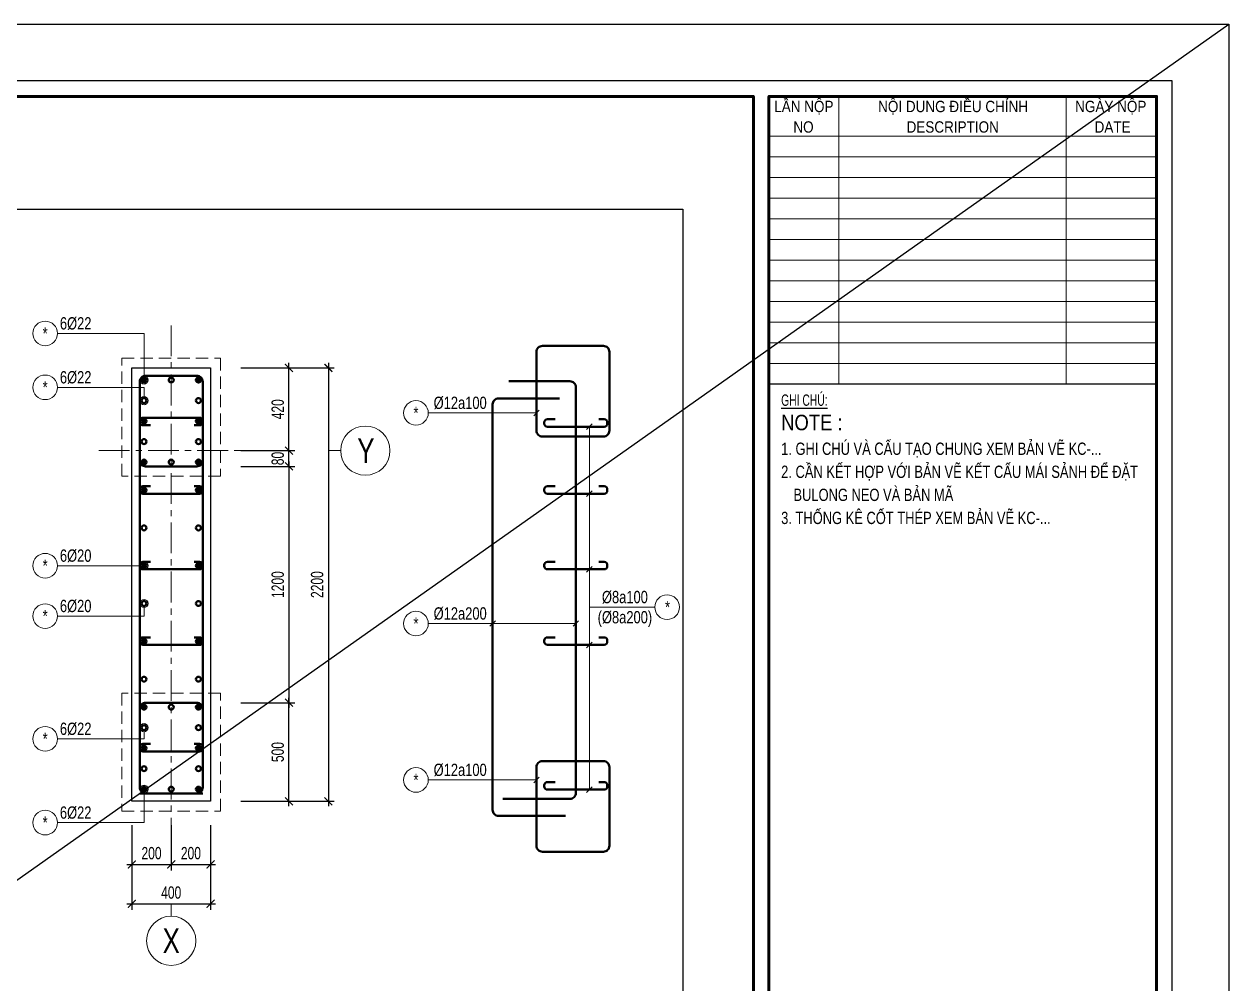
# Model space of a CAD drawing. Header units: millimetres. Extents: x -17374 to 181693, y -29783 to 15580.
# Drawn here: x 15944 to 22059, y 10708 to 15580 of the extents above; entities that cross this region are included whole.
import ezdxf
from ezdxf.enums import TextEntityAlignment as Align

# ---------------------------------------------------------------- set-up
doc = ezdxf.new("R2010")
doc.units = ezdxf.units.MM
doc.header["$LTSCALE"] = 250
doc.header["$MEASUREMENT"] = 0
for name, pattern in [('CENTER', [2, 1.25, -0.25, 0.25, -0.25]), ('CENTER2', [1.125, 0.75, -0.125, 0.125, -0.125]), ('HIDDEN', [0.375, 0.25, -0.125])]:
    doc.linetypes.add(name, pattern=pattern)
doc.layers.add('CDC -TEXT KHUNG', color=7, linetype='Continuous')
doc.layers.add('CDC-KHUNGTEN', color=7, linetype='Continuous')
for name, color, linetype, lineweight in [('CDC.01.AXIS', 160, 'CENTER2', 13), ('CDC.02.DIM', 1, 'Continuous', 18), ('CDC.03.BORDER', 3, 'Continuous', 25), ('CDC.04.HIDDEN', 8, 'HIDDEN', 15), ('CDC.05.STEEL', 4, 'Continuous', 50), ('CDC.06.TEXT', 2, 'Continuous', 18), ('CDC.11.NOTE', 8, 'Continuous', 18), ('CDC.14.STEELNUM', 9, 'Continuous', 18), ('STEEL_NODE', 6, 'Continuous', 50)]:
    doc.layers.add(name, color=color, linetype=linetype, lineweight=lineweight)
doc.layers.add('KCS_Plotter', color=11, linetype='Continuous', plot=False)
doc.styles.add('ARIAL', font='arial.ttf', dxfattribs={"width": 0.65})
doc.styles.add('Arial_4', font='arial.ttf', dxfattribs={"width": 0.75, "height": 3})
doc.styles.add('KC_SMTEXT', font='arial.ttf', dxfattribs={"width": 0.7})
doc.styles.add('KCS_BIGTEXT', font='arial.ttf', dxfattribs={"width": 0.75})
doc.styles.add('KCS_SMTEXT', font='arial.ttf', dxfattribs={"width": 0.7})
doc.styles.add('KT CDC', font='arial.ttf', dxfattribs={"width": 0.85})
doc.dimstyles.new('KCS_DIM25', dxfattribs={"dimscale": 25, "dimtxt": 2.5, "dimasz": 1.6, "dimexe": 1.2, "dimexo": 0, "dimgap": 1, "dimtad": 1, "dimdec": 0, "dimzin": 0, "dimdsep": 46, "dimtxsty": 'KCS_SMTEXT', "dimblk": 'ARCHTICK', "dimcen": 0, "dimdle": 1, "dimclrd": 1, "dimclre": 1, "dimclrt": 2, "dimadec": 0, "dimazin": 0, "dimtfac": 1, "dimtdec": 0, "dimtix": 1, "dimtmove": 2, "dimatfit": 3, "dimfxl": 1, "dimtolj": 1, "dimtzin": 0, "dimarcsym": 0})

# ---------------------------------------------------------------- blocks, each defined once
blk = doc.blocks.new('_ArchTick')
at = {"color": 0, "linetype": 'ByBlock', "const_width": 0.15}
blk.add_lwpolyline([(-0.5, -0.5), (0.5, 0.5)], dxfattribs=at)
blk = doc.blocks.new('*D397')
at = {"layer": 'CDC.02.DIM', "color": 1, "lineweight": -2, "transparency": 16777216}
for p, q in [((16490.4, 11514.7), (16490.4, 11284.7)), ((16690.4, 11514.7), (16690.4, 11284.7)), ((16465.4, 11314.7), (16715.4, 11314.7))]:
    blk.add_line(p, q, dxfattribs=at)
at = {"layer": 'Defpoints', "color": 0, "transparency": 16777216}
for p in [(16490.4, 11514.7), (16690.4, 11514.7), (16690.4, 11314.7)]:
    blk.add_point(p, dxfattribs=at)
at = {"layer": 'CDC.02.DIM', "color": 1, "lineweight": -2, "transparency": 16777216, "xscale": 40, "yscale": 40, "zscale": 40, "rotation": 180}
blk.add_blockref('_ArchTick', (16490.4, 11314.7), dxfattribs=at)
at = {"layer": 'CDC.02.DIM', "color": 1, "lineweight": -2, "transparency": 16777216, "xscale": 40, "yscale": 40, "zscale": 40}
blk.add_blockref('_ArchTick', (16690.4, 11314.7), dxfattribs=at)
at = {"layer": 'CDC.02.DIM', "color": 2, "transparency": 16777216, "insert": (16590.4, 11371.6), "char_height": 62.5, "attachment_point": 5, "style": 'KCS_SMTEXT'}
blk.add_mtext('\\A1;200', dxfattribs=at)
blk = doc.blocks.new('*D398')
at = {"layer": 'CDC.02.DIM', "color": 1, "lineweight": -2, "transparency": 16777216}
for p, q in [((16490.4, 11514.7), (16490.4, 11084.7)), ((16890.4, 11514.7), (16890.4, 11084.7)), ((16465.4, 11114.7), (16915.4, 11114.7))]:
    blk.add_line(p, q, dxfattribs=at)
at = {"layer": 'Defpoints', "color": 0, "transparency": 16777216}
for p in [(16490.4, 11514.7), (16890.4, 11514.7), (16890.4, 11114.7)]:
    blk.add_point(p, dxfattribs=at)
at = {"layer": 'CDC.02.DIM', "color": 1, "lineweight": -2, "transparency": 16777216, "xscale": 40, "yscale": 40, "zscale": 40, "rotation": 180}
blk.add_blockref('_ArchTick', (16490.4, 11114.7), dxfattribs=at)
at = {"layer": 'CDC.02.DIM', "color": 1, "lineweight": -2, "transparency": 16777216, "xscale": 40, "yscale": 40, "zscale": 40}
blk.add_blockref('_ArchTick', (16890.4, 11114.7), dxfattribs=at)
at = {"layer": 'CDC.02.DIM', "color": 2, "transparency": 16777216, "insert": (16690.4, 11171.6), "char_height": 62.5, "attachment_point": 5, "style": 'KCS_SMTEXT'}
blk.add_mtext('\\A1;400', dxfattribs=at)
blk = doc.blocks.new('*D399')
at = {"layer": 'CDC.02.DIM', "color": 1, "lineweight": -2, "transparency": 16777216}
for p, q in [((16690.4, 11514.7), (16690.4, 11284.7)), ((16890.4, 11514.7), (16890.4, 11284.7)), ((16665.4, 11314.7), (16915.4, 11314.7))]:
    blk.add_line(p, q, dxfattribs=at)
at = {"layer": 'Defpoints', "color": 0, "transparency": 16777216}
for p in [(16690.4, 11514.7), (16890.4, 11514.7), (16890.4, 11314.7)]:
    blk.add_point(p, dxfattribs=at)
at = {"layer": 'CDC.02.DIM', "color": 1, "lineweight": -2, "transparency": 16777216, "xscale": 40, "yscale": 40, "zscale": 40, "rotation": 180}
blk.add_blockref('_ArchTick', (16690.4, 11314.7), dxfattribs=at)
at = {"layer": 'CDC.02.DIM', "color": 1, "lineweight": -2, "transparency": 16777216, "xscale": 40, "yscale": 40, "zscale": 40}
blk.add_blockref('_ArchTick', (16890.4, 11314.7), dxfattribs=at)
at = {"layer": 'CDC.02.DIM', "color": 2, "transparency": 16777216, "insert": (16790.4, 11371.6), "char_height": 62.5, "attachment_point": 5, "style": 'KCS_SMTEXT'}
blk.add_mtext('\\A1;200', dxfattribs=at)
blk = doc.blocks.new('*D400')
at = {"layer": 'CDC.02.DIM', "color": 1, "lineweight": -2, "transparency": 16777216}
for p, q in [((17044, 12135.1), (17318.1, 12135.1)), ((17288.1, 11610.1), (17288.1, 12160.1)), ((17044, 11635.1), (17318.1, 11635.1))]:
    blk.add_line(p, q, dxfattribs=at)
at = {"layer": 'Defpoints', "color": 0, "transparency": 16777216}
for p in [(17044, 12135.1), (17288.1, 12135.1), (17044, 11635.1)]:
    blk.add_point(p, dxfattribs=at)
at = {"layer": 'CDC.02.DIM', "color": 1, "lineweight": -2, "transparency": 16777216, "xscale": 40, "yscale": 40, "zscale": 40}
for p, rotation in [((17288.1, 12135.1), 90), ((17288.1, 11635.1), 270)]:
    blk.add_blockref('_ArchTick', p, dxfattribs=dict(at, rotation=rotation))
at = {"layer": 'CDC.02.DIM', "color": 2, "transparency": 16777216, "insert": (17231.2, 11885.1), "char_height": 62.5, "attachment_point": 5, "rotation": 90, "style": 'KCS_SMTEXT'}
blk.add_mtext('\\A1;500', dxfattribs=at)
blk = doc.blocks.new('*D401')
at = {"layer": 'CDC.02.DIM', "color": 1, "lineweight": -2, "transparency": 16777216}
for p, q in [((17044, 13835.1), (17518.1, 13835.1)), ((17488.1, 13860.1), (17488.1, 11610.1)), ((17044, 11635.1), (17518.1, 11635.1))]:
    blk.add_line(p, q, dxfattribs=at)
at = {"layer": 'Defpoints', "color": 0, "transparency": 16777216}
for p in [(17044, 13835.1), (17044, 11635.1), (17488.1, 11635.1)]:
    blk.add_point(p, dxfattribs=at)
at = {"layer": 'CDC.02.DIM', "color": 1, "lineweight": -2, "transparency": 16777216, "xscale": 40, "yscale": 40, "zscale": 40}
for p, rotation in [((17488.1, 13835.1), 90), ((17488.1, 11635.1), 270)]:
    blk.add_blockref('_ArchTick', p, dxfattribs=dict(at, rotation=rotation))
at = {"layer": 'CDC.02.DIM', "color": 2, "transparency": 16777216, "insert": (17431.2, 12735.1), "char_height": 62.5, "attachment_point": 5, "rotation": 90, "style": 'KCS_SMTEXT'}
blk.add_mtext('\\A1;2200', dxfattribs=at)
blk = doc.blocks.new('KC_SNODE')
at = {"layer": 'STEEL_NODE'}
blk.add_hatch(color=256, dxfattribs=at).paths.add_polyline_path([(12.5, 0, 1), (-12.5, 0, 1)])
blk.add_circle((0, 0), 12.5, dxfattribs=at)
blk = doc.blocks.new('KC_SNODE_2')
at = {"layer": 'STEEL_NODE', "color": 3}
blk.add_circle((0, 0), 12.5, dxfattribs=at)
blk = doc.blocks.new('*D402')
at = {"layer": 'CDC.02.DIM', "color": 1, "lineweight": -2, "transparency": 16777216}
for p, q in [((17288.1, 13415.1), (17288.1, 13455.1)), ((17044, 13415.1), (17318.1, 13415.1)), ((17288.1, 13335.1), (17288.1, 13415.1)), ((17044, 13335.1), (17318.1, 13335.1)), ((17288.1, 13335.1), (17288.1, 13295.1))]:
    blk.add_line(p, q, dxfattribs=at)
at = {"layer": 'Defpoints', "color": 0, "transparency": 16777216}
for p in [(17044, 13415.1), (17288.1, 13415.1), (17044, 13335.1)]:
    blk.add_point(p, dxfattribs=at)
at = {"layer": 'CDC.02.DIM', "color": 1, "lineweight": -2, "transparency": 16777216, "xscale": 40, "yscale": 40, "zscale": 40}
for p, rotation in [((17288.1, 13415.1), 270), ((17288.1, 13335.1), 90)]:
    blk.add_blockref('_ArchTick', p, dxfattribs=dict(at, rotation=rotation))
at = {"layer": 'CDC.02.DIM', "color": 2, "transparency": 16777216, "insert": (17231.2, 13375.1), "char_height": 62.5, "attachment_point": 5, "rotation": 90, "style": 'KCS_SMTEXT'}
blk.add_mtext('\\A1;80', dxfattribs=at)
blk = doc.blocks.new('*D403')
at = {"layer": 'CDC.02.DIM', "color": 1, "lineweight": -2, "transparency": 16777216}
for p, q in [((17044, 13835.1), (17318.1, 13835.1)), ((17288.1, 13390.1), (17288.1, 13860.1)), ((17044, 13415.1), (17318.1, 13415.1))]:
    blk.add_line(p, q, dxfattribs=at)
at = {"layer": 'Defpoints', "color": 0, "transparency": 16777216}
for p in [(17044, 13835.1), (17288.1, 13835.1), (17044, 13415.1)]:
    blk.add_point(p, dxfattribs=at)
at = {"layer": 'CDC.02.DIM', "color": 1, "lineweight": -2, "transparency": 16777216, "xscale": 40, "yscale": 40, "zscale": 40}
for p, rotation in [((17288.1, 13835.1), 90), ((17288.1, 13415.1), 270)]:
    blk.add_blockref('_ArchTick', p, dxfattribs=dict(at, rotation=rotation))
at = {"layer": 'CDC.02.DIM', "color": 2, "transparency": 16777216, "insert": (17231.2, 13625.1), "char_height": 62.5, "attachment_point": 5, "rotation": 90, "style": 'KCS_SMTEXT'}
blk.add_mtext('\\A1;420', dxfattribs=at)
blk = doc.blocks.new('*D404')
at = {"layer": 'CDC.02.DIM', "color": 1, "lineweight": -2, "transparency": 16777216}
for p, q in [((17044, 13335.1), (17318.1, 13335.1)), ((17288.1, 13360.1), (17288.1, 12110.1)), ((17044, 12135.1), (17318.1, 12135.1))]:
    blk.add_line(p, q, dxfattribs=at)
at = {"layer": 'Defpoints', "color": 0, "transparency": 16777216}
for p in [(17044, 13335.1), (17044, 12135.1), (17288.1, 12135.1)]:
    blk.add_point(p, dxfattribs=at)
at = {"layer": 'CDC.02.DIM', "color": 1, "lineweight": -2, "transparency": 16777216, "xscale": 40, "yscale": 40, "zscale": 40}
for p, rotation in [((17288.1, 13335.1), 90), ((17288.1, 12135.1), 270)]:
    blk.add_blockref('_ArchTick', p, dxfattribs=dict(at, rotation=rotation))
at = {"layer": 'CDC.02.DIM', "color": 2, "transparency": 16777216, "insert": (17231.2, 12735.1), "char_height": 62.5, "attachment_point": 5, "rotation": 90, "style": 'KCS_SMTEXT'}
blk.add_mtext('\\A1;1200', dxfattribs=at)
blk = doc.blocks.new('_Axis name')
at = {"layer": 'CDC.02.DIM'}
blk.add_line((0, 2.5), (0, 0), dxfattribs=at)
blk.add_circle((0, 7.5), 5, dxfattribs=at)
at = {"layer": 'CDC.02.DIM', "color": 4, "style": 'KCS_BIGTEXT', "width": 0.75}
blk.add_attdef('.', text='', height=5, rotation=180, dxfattribs=at).set_placement((0, 7.5), align=Align.MIDDLE)
blk = doc.blocks.new('Khung tên chuẩn')
at = {"layer": 'CDC-KHUNGTEN', "color": 8, "lineweight": 9}
for p, q in [((76550, 58000), (76550, 52433)), ((80950, 58000), (80950, 52433)), ((82700, 57233), (75200, 57233)), ((82700, 56833), (75200, 56833)), ((82700, 56433), (75200, 56433)), ((82700, 56033), (75200, 56033)), ((82700, 55633), (75200, 55633)), ((82700, 55233), (75200, 55233)), ((82700, 54833), (75200, 54833)), ((82700, 54433), (75200, 54433)), ((82700, 54033), (75200, 54033)), ((82700, 53633), (75200, 53633)), ((82700, 53233), (75200, 53233)), ((82700, 52833), (75200, 52833))]:
    blk.add_line(p, q, dxfattribs=at)
at = {"layer": 'CDC-KHUNGTEN', "color": 6, "lineweight": 25}
blk.add_line((82700, 52433), (75200, 52433), dxfattribs=at)
at = {"layer": 'CDC-KHUNGTEN', "color": 8}
blk.add_lwpolyline([(75096, 1100), (83000, 1100), (83000, 58300), (3000, 58300), (3000, 1100), (75096, 1100)], dxfattribs=at)
at = {"layer": 'CDC-KHUNGTEN', "color": 255, "lineweight": 60}
blk.add_lwpolyline([(74900, 1400), (74900, 58000), (3300, 58000), (3300, 1400), (74900, 1400)], close=True, dxfattribs=at)
blk.add_lwpolyline([(75200, 1400), (82700, 1400), (82700, 58000), (75200, 58000), (75200, 1400)], dxfattribs=at)
at = {"layer": 'Defpoints', "color": 1, "ltscale": 0.2}
blk.add_lwpolyline([(0, 0), (0, 59400), (84100, 59400), (84100, 0), (0, 0)], close=True, dxfattribs=at)
at = {"layer": 'CDC -TEXT KHUNG', "color": 7, "style": 'KT CDC', "width": 0.85}
for s, p in [('NO', (75672, 57299)), ('DESCRIPTION', (77863, 57299)), ('DATE', (81501, 57299))]:
    blk.add_text(s, height=220, dxfattribs=at).set_placement(p)
at = {"layer": 'CDC -TEXT KHUNG', "char_height": 220, "attachment_point": 2, "line_spacing_factor": 0.941778, "style": 'KT CDC'}
for s, insert, width in [('LẦN NỘP', (75875, 57916), 1464.22), ('NỘI DUNG ĐIỀU CHỈNH', (78763, 57916), 3699.71), ('NGÀY NỘP', (81814, 57916), 1755.59)]:
    blk.add_mtext(s, dxfattribs=dict(at, insert=insert, width=width))
at = {"layer": 'CDC-KHUNGTEN', "color": 7, "style": 'Arial_4', "width": 0.85}
blk.add_text('NOTE :', height=300, dxfattribs=at).set_placement((75436, 51540))
at = {"layer": 'CDC-KHUNGTEN', "color": 6, "insert": (75436, 52233), "char_height": 220, "width": 1881.96, "attachment_point": 1, "style": 'ARIAL'}
blk.add_mtext('{\\LGHI CHÚ:}', dxfattribs=at)

msp = doc.modelspace()

# ---------------------------------------------------------------- linework, layer by layer
at = {"layer": 'CDC.01.AXIS', "linetype": 'CENTER', "ltscale": 0.5}
for p, q in [((16690.39, 14051.05), (16690.39, 11514.68)), ((16322.74, 13415.07), (17044.03, 13415.07))]:
    msp.add_line(p, q, dxfattribs=at)
at = {"layer": 'CDC.02.DIM'}
msp.add_line((17488.13, 13415.07), (17550.63, 13415.07), dxfattribs=at)
msp.add_circle((17675.63, 13415.07), 125, dxfattribs=at)
at = {"layer": 'CDC.03.BORDER'}
for p, q in [((1103.44, 14640.33), (19287.3, 14640.33)), ((19287.3, 14640.33), (19287.3, 449.69))]:
    msp.add_line(p, q, dxfattribs=at)
msp.add_lwpolyline([(16490.39, 13835.07), (16890.39, 13835.07), (16890.39, 11635.07), (16490.39, 11635.07)], close=True, dxfattribs=at)
at = {"layer": 'CDC.04.HIDDEN'}
for points in [[(16440.48, 13885.07), (16940.79, 13885.07), (16940.79, 13285.44), (16440.48, 13285.44)], [(16440.48, 11585.07), (16940.79, 11585.07), (16940.79, 12184.71), (16440.48, 12184.71)]]:
    msp.add_lwpolyline(points, close=True, dxfattribs=at)
at = {"layer": 'CDC.05.STEEL'}
for points in [[(18884.14, 13486.96), (18574.14, 13486.96, -0.4142136), (18544.14, 13516.96), (18544.14, 13916.56, -0.4142136), (18574.14, 13946.56), (18884.14, 13946.56, -0.4142136), (18914.14, 13916.56), (18914.14, 13516.96, -0.4142136)], [(16820.38, 13335.07), (16560.39, 13335.07, -0.4142136), (16530.39, 13365.07), (16530.39, 13764.67, -0.4142136), (16560.39, 13794.67), (16820.38, 13794.67, -0.4142136), (16850.38, 13764.67), (16850.38, 13365.07, -0.4142136)], [(16820.38, 12135.07), (16560.39, 12135.07, 0.4142136), (16530.39, 12105.07), (16530.39, 11705.47, 0.4142136), (16560.39, 11675.47), (16820.38, 11675.47, 0.4142136), (16850.38, 11705.47), (16850.38, 12105.07, 0.4142136)], [(18884.14, 11838.81), (18574.14, 11838.81, 0.4142136), (18544.14, 11808.81), (18544.14, 11409.21, 0.4142136), (18574.14, 11379.21), (18884.14, 11379.21, 0.4142136), (18914.14, 11409.21), (18914.14, 11808.81, 0.4142136)]]:
    msp.add_lwpolyline(points, format="xyb", close=True, dxfattribs=at)
for points in [[(16820.38, 13794.67), (16560.39, 13794.67, 0.4142136), (16530.39, 13764.67), (16530.39, 11705.47, 0.4142136), (16560.39, 11675.47), (16850.38, 11675.47)], [(16560.39, 13794.67), (16820.39, 13794.67, -0.4142136), (16850.39, 13764.67), (16850.39, 11705.47, -0.4142136), (16820.39, 11675.47), (16530.39, 11675.47)], [(18403.91, 13767.1), (18713.91, 13767.1, -0.4142136), (18743.91, 13737.1), (18743.91, 11677.91, -0.4142136), (18713.91, 11647.91), (18373.91, 11647.91)], [(18661.67, 13680.31), (18351.68, 13680.31, 0.4142136), (18321.68, 13650.31), (18321.68, 11591.11, 0.4142136), (18351.68, 11561.11), (18691.67, 11561.11)], [(16586.01, 13543.95), (16546.64, 13543.95, -0.4142136), (16530.39, 13560.21), (16530.39, 13565.85, -0.4142136), (16546.64, 13582.1), (16834.13, 13582.1, -0.4142136), (16850.39, 13565.85), (16850.39, 13560.21, -0.4142136), (16834.13, 13543.95), (16807.35, 13543.95)], [(18639.53, 13574.43), (18600.16, 13574.43, 0.4142136), (18583.91, 13558.17), (18583.91, 13552.53, 0.4142136), (18600.16, 13536.28), (18887.66, 13536.28, 0.4142136), (18903.91, 13552.53), (18903.91, 13558.17, 0.4142136), (18887.66, 13574.43), (18860.87, 13574.43)], [(16586.01, 13234.81), (16546.64, 13234.81, 0.4142136), (16530.39, 13218.55), (16530.39, 13212.91, 0.4142136), (16546.64, 13196.65), (16834.13, 13196.65, 0.4142136), (16850.39, 13212.91), (16850.39, 13218.55, 0.4142136), (16834.13, 13234.81), (16807.35, 13234.81)], [(18639.53, 13234.81), (18600.16, 13234.81, 0.4142136), (18583.91, 13218.55), (18583.91, 13212.91, 0.4142136), (18600.16, 13196.65), (18887.66, 13196.65, 0.4142136), (18903.91, 13212.91), (18903.91, 13218.55, 0.4142136), (18887.66, 13234.81), (18860.87, 13234.81)], [(16586.01, 12850.96), (16546.64, 12850.96, 0.4142136), (16530.39, 12834.7), (16530.39, 12829.06, 0.4142136), (16546.64, 12812.81), (16834.13, 12812.81, 0.4142136), (16850.39, 12829.06), (16850.39, 12834.7, 0.4142136), (16834.13, 12850.96), (16807.35, 12850.96)], [(18639.53, 12850.96), (18600.16, 12850.96, 0.4142136), (18583.91, 12834.7), (18583.91, 12829.06, 0.4142136), (18600.16, 12812.81), (18887.66, 12812.81, 0.4142136), (18903.91, 12829.06), (18903.91, 12834.7, 0.4142136), (18887.66, 12850.96), (18860.87, 12850.96)], [(16586.01, 12467.11), (16546.64, 12467.11, 0.4142136), (16530.39, 12450.85), (16530.39, 12445.21, 0.4142136), (16546.64, 12428.96), (16834.13, 12428.96, 0.4142136), (16850.39, 12445.21), (16850.39, 12450.85, 0.4142136), (16834.13, 12467.11), (16807.35, 12467.11)], [(18639.53, 12467.11), (18600.16, 12467.11, 0.4142136), (18583.91, 12450.85), (18583.91, 12445.21, 0.4142136), (18600.16, 12428.96), (18887.66, 12428.96, 0.4142136), (18903.91, 12445.21), (18903.91, 12450.85, 0.4142136), (18887.66, 12467.11), (18860.87, 12467.11)], [(16586.01, 11926.19), (16546.64, 11926.19, 0.4142136), (16530.39, 11909.93), (16530.39, 11904.29, 0.4142136), (16546.64, 11888.04), (16834.13, 11888.04, 0.4142136), (16850.39, 11904.29), (16850.39, 11909.93, 0.4142136), (16834.13, 11926.19), (16807.35, 11926.19)], [(18639.53, 11732.66), (18600.16, 11732.66, 0.4142136), (18583.91, 11716.4), (18583.91, 11710.76, 0.4142136), (18600.16, 11694.51), (18887.66, 11694.51, 0.4142136), (18903.91, 11710.76), (18903.91, 11716.4, 0.4142136), (18887.66, 11732.66), (18860.87, 11732.66)]]:
    msp.add_lwpolyline(points, format="xyb", dxfattribs=at)
at = {"layer": 'CDC.11.NOTE', "color": 1}
for p, q in [((18544.14, 13606.54), (17995.08, 13606.54)), ((18530.08, 13592.48), (18558.21, 13620.6)), ((18798.56, 13522.21), (18826.68, 13550.34)), ((18812.62, 11694.51), (18812.62, 13536.28)), ((18812.62, 11694.51), (18812.62, 13536.28)), ((18812.62, 11716.98), (18812.62, 13536.28)), ((18798.56, 13182.59), (18826.68, 13210.72)), ((16531.55, 12831.03), (16113.15, 12831.03)), ((18798.56, 12798.74), (18826.68, 12826.87)), ((16552.38, 12618.28), (16552.38, 12575.37)), ((18812.62, 12620.71), (19144.89, 12620.71)), ((16552.38, 12575.37), (16113.15, 12575.37)), ((18743.91, 12537.41), (17995.08, 12537.41)), ((18307.61, 12523.35), (18335.74, 12551.47)), ((18729.85, 12523.35), (18757.97, 12551.47)), ((18798.56, 12414.89), (18826.68, 12443.02)), ((18544.14, 11743.58), (17995.08, 11743.58)), ((18530.08, 11729.52), (18558.21, 11757.64)), ((18798.56, 11680.44), (18826.68, 11708.57))]:
    msp.add_line(p, q, dxfattribs=at)
for points in [[(16552.38, 13794.17), (16552.38, 14009.94), (16113.15, 14009.94)], [(16552.38, 13689.7), (16552.38, 13736.33), (16113.15, 13736.33)], [(16552.38, 11988.37), (16552.38, 11952), (16113.15, 11952)], [(16552.38, 11675.97), (16552.38, 11526.86), (16113.15, 11526.86)]]:
    msp.add_lwpolyline(points, dxfattribs=at)
for centre in [(16552.38, 13773.34), (16552.38, 13668.87), (16552.38, 12831.03), (16552.38, 12639.11), (16552.38, 12009.2), (16552.38, 11696.8)]:
    msp.add_circle(centre, 20.83, dxfattribs=at)
at = {"layer": 'CDC.14.STEELNUM'}
for centre in [(16050.65, 14009.94), (16050.65, 13736.33), (17932.58, 13606.54), (16050.65, 12831.03), (19207.39, 12620.71), (16050.65, 12575.37), (17932.58, 12537.41), (16050.65, 11952), (17932.58, 11743.58), (16050.65, 11526.86)]:
    msp.add_circle(centre, 62.5, dxfattribs=at)
at = {"layer": 'KCS_Plotter'}
msp.add_line((0, 0), (22058.74, 15580.13), dxfattribs=at)

# ---------------------------------------------------------------- block references
at = {"xscale": 0.2622917978442274, "yscale": 0.2622917978442274, "zscale": 0.2622917978442274}
msp.add_blockref('Khung tên chuẩn', (0, 0), dxfattribs=at)
at = {"layer": 'CDC.02.DIM', "xscale": 25, "yscale": 25, "zscale": 25, "rotation": 180}
msp.add_blockref('_Axis name', (16690.39, 11114.68), dxfattribs=at).add_auto_attribs({'.': 'X'})
at = {"layer": 'STEEL_NODE'}
for name, p, rotation in [('KC_SNODE', (16552.38, 13773.34), 90), ('KC_SNODE_2', (16828.39, 13773.34), 270), ('KC_SNODE', (16828.39, 13773.34), 90), ('KC_SNODE_2', (16552.38, 13669.2), 90), ('KC_SNODE_2', (16552.38, 13565.07), 90), ('KC_SNODE', (16828.39, 13565.07), 90), ('KC_SNODE_2', (16552.38, 13460.94), 90), ('KC_SNODE_2', (16552.38, 13356.8), 90), ('KC_SNODE', (16828.39, 13356.8), 90), ('KC_SNODE_2', (16552.38, 13214.88), 90), ('KC_SNODE', (16828.39, 13214.88), 90), ('KC_SNODE_2', (16552.38, 13022.96), 90), ('KC_SNODE_2', (16552.38, 12831.03), 90), ('KC_SNODE', (16828.39, 12831.03), 90), ('KC_SNODE_2', (16552.38, 12639.11), 90), ('KC_SNODE_2', (16552.38, 12447.18), 90), ('KC_SNODE', (16828.39, 12447.18), 90), ('KC_SNODE_2', (16552.38, 12255.26), 90), ('KC_SNODE', (16552.38, 12113.34), 270), ('KC_SNODE_2', (16828.39, 12113.34), 270), ('KC_SNODE_2', (16828.39, 12009.2), 270), ('KC_SNODE', (16552.38, 11905.07), 270), ('KC_SNODE_2', (16828.39, 11905.07), 270), ('KC_SNODE_2', (16828.39, 11800.94), 270), ('KC_SNODE_2', (16552.38, 11696.8), 90)]:
    msp.add_blockref(name, p, dxfattribs=dict(at, rotation=rotation))
at = {"layer": 'STEEL_NODE', "xscale": -1}
for name, p, rotation in [('KC_SNODE_2', (16552.38, 13773.34), 90), ('KC_SNODE_2', (16690.39, 13773.34), 90), ('KC_SNODE_2', (16828.39, 13669.2), 270), ('KC_SNODE', (16552.38, 13565.07), 270), ('KC_SNODE_2', (16828.39, 13565.07), 270), ('KC_SNODE_2', (16828.39, 13460.94), 270), ('KC_SNODE', (16552.38, 13356.8), 270), ('KC_SNODE_2', (16690.39, 13356.8), 270), ('KC_SNODE_2', (16828.39, 13356.8), 270), ('KC_SNODE', (16552.38, 13214.88), 270), ('KC_SNODE_2', (16828.39, 13214.88), 270), ('KC_SNODE_2', (16828.39, 13022.96), 270), ('KC_SNODE', (16552.38, 12831.03), 270), ('KC_SNODE_2', (16828.39, 12831.03), 270), ('KC_SNODE_2', (16828.39, 12639.11), 270), ('KC_SNODE', (16552.38, 12447.18), 270), ('KC_SNODE_2', (16828.39, 12447.18), 270), ('KC_SNODE_2', (16828.39, 12255.26), 270), ('KC_SNODE_2', (16552.38, 12113.34), 90), ('KC_SNODE_2', (16690.39, 12113.34), 90), ('KC_SNODE', (16828.39, 12113.34), 90), ('KC_SNODE_2', (16552.38, 12009.2), 90), ('KC_SNODE_2', (16552.38, 11905.07), 90), ('KC_SNODE', (16828.39, 11905.07), 90), ('KC_SNODE_2', (16552.38, 11800.94), 90), ('KC_SNODE', (16552.38, 11696.8), 90), ('KC_SNODE_2', (16690.39, 11696.8), 270), ('KC_SNODE_2', (16828.39, 11696.8), 270), ('KC_SNODE', (16828.39, 11696.8), 90)]:
    msp.add_blockref(name, p, dxfattribs=dict(at, rotation=rotation))

# ---------------------------------------------------------------- texts
at = {"layer": 'CDC.02.DIM', "color": 4, "style": 'KCS_BIGTEXT', "text_generation_flag": 6, "width": 0.75}
msp.add_attdef('Y', text='.', height=125, rotation=180, dxfattribs=at).set_placement((17678.55, 13415.07), align=Align.MIDDLE)
at = {"layer": 'CDC.06.TEXT', "style": 'KC_SMTEXT', "width": 0.75}
for s, p in [('6%%C22', (16205.46, 14029.94)), ('6%%C22', (16205.46, 13756.33)), ('%%C12a100', (18157.04, 13626.54)), ('6%%C20', (16205.46, 12851.03)), ('6%%C20', (16205.46, 12595.37)), ('%%C8a100', (18993.12, 12640.71)), ('%%C12a200', (18157.04, 12557.41)), ('(%%C8a200)', (18993.12, 12538.42)), ('6%%C22', (16205.46, 11972)), ('%%C12a100', (18157.04, 11763.58)), ('6%%C22', (16205.46, 11546.86))]:
    msp.add_text(s, height=62.5, dxfattribs=at).set_placement(p, align=Align.CENTER)
at = {"layer": 'CDC.06.TEXT', "style": 'KCS_SMTEXT', "width": 0.75}
for s, p in [('1. GHI CHÚ VÀ CẤU TẠO CHUNG XEM BẢN VẼ KC-...', (19786.19, 13456.01)), ('2. CẦN KẾT HỢP VỚI BẢN VẼ KẾT CẤU MÁI SẢNH ĐỂ ĐẶT', (19786.19, 13338.96)), ('BULONG NEO VÀ BẢN MÃ', (19848.69, 13221.91)), ('3. THỐNG KÊ CỐT THÉP XEM BẢN VẼ KC-...', (19786.19, 13104.85))]:
    msp.add_text(s, height=62.5, dxfattribs=at).set_placement(p, align=Align.TOP_LEFT)
at = {"layer": 'CDC.14.STEELNUM', "color": 2, "style": 'KC_SMTEXT', "width": 0.75}
for p in [(16050.65, 14009.94), (16050.65, 13736.33), (17932.58, 13606.54), (16050.65, 12831.03), (16050.65, 12575.37), (19209.72, 12620.71), (17932.58, 12537.41), (16050.65, 11952), (17932.58, 11743.58), (16050.65, 11526.86)]:
    msp.add_text('*', height=62.5, dxfattribs=at).set_placement(p, align=Align.MIDDLE_CENTER)

# ---------------------------------------------------------------- dimensions: what is measured, and where the dimension line sits
at = {"layer": 'CDC.02.DIM'}
for base, p1, p2, angle, picture, middle in [((17488.13, 11635.07), (17044.03, 13835.07), (17044.03, 11635.07), 90, '*D401', (17431.22, 12735.07)), ((17288.13, 13835.07), (17044.03, 13415.07), (17044.03, 13835.07), 90, '*D403', (17231.22, 13625.07)), ((17288.13, 13415.07), (17044.03, 13335.07), (17044.03, 13415.07), 90, '*D402', (17231.22, 13375.07)), ((17288.13, 12135.07), (17044.03, 13335.07), (17044.03, 12135.07), 90, '*D404', (17231.22, 12735.07)), ((17288.13, 12135.07), (17044.03, 11635.07), (17044.03, 12135.07), 90, '*D400', (17231.22, 11885.07)), ((16690.39, 11314.68), (16490.39, 11514.68), (16690.39, 11514.68), 180, '*D397', (16590.39, 11371.59)), ((16890.39, 11114.68), (16490.39, 11514.68), (16890.39, 11514.68), 180, '*D398', (16690.39, 11171.59))]:
    dim = msp.add_linear_dim(base=base, p1=p1, p2=p2, angle=angle, dimstyle='KCS_DIM25', dxfattribs=at)
    dim.commit()
    dim.dimension.update_dxf_attribs({"geometry": picture, "text_midpoint": middle})
dim = msp.add_linear_dim(base=(16890.39, 11314.68), p1=(16690.39, 11514.68), p2=(16890.39, 11514.68), dimstyle='KCS_DIM25', dxfattribs=at)
dim.commit()
dim.dimension.update_dxf_attribs({"geometry": '*D399', "text_midpoint": (16790.39, 11371.59)})

doc.saveas('drawing.dxf')
